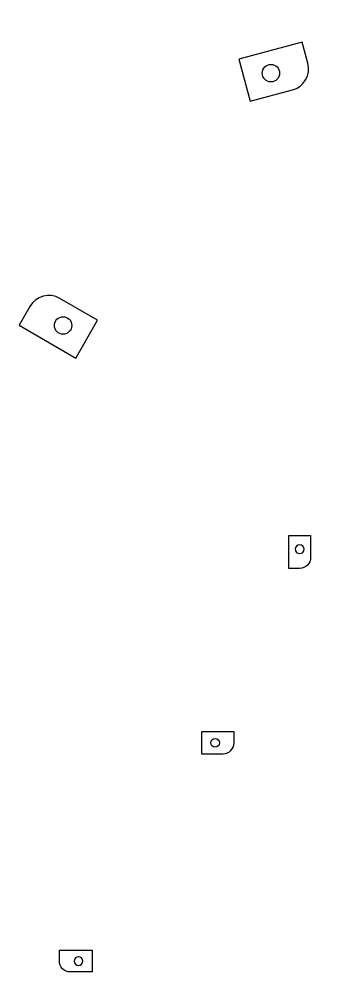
# Model space of a CAD drawing. Header units: millimetres. Extents: x -34 to 534, y 0 to 1747.
import ezdxf

# ---------------------------------------------------------------- set-up
doc = ezdxf.new("R2010")
doc.units = ezdxf.units.MM

# ---------------------------------------------------------------- blocks, each defined once
blk = doc.blocks.new('D')
for p, q in [((60, 40), (0, 40)), ((0, 40), (0, 0)), ((60, 20), (60, 40)), ((0, 0), (40, 0))]:
    blk.add_line(p, q)
blk.add_circle((25, 20), 8)
blk.add_arc((40, 20), 20, -90, 0)
blk = doc.blocks.new('ONE_MIRROR')
at = {"xscale": -1}
blk.add_blockref('D', (0, 0), dxfattribs=at)
blk = doc.blocks.new('MIRROR_ROTATED')
at = {"xscale": -2, "yscale": 2, "rotation": 30}
blk.add_blockref('D', (10, 5), dxfattribs=at)

msp = doc.modelspace()

# ---------------------------------------------------------------- block references
at = {"xscale": -1, "rotation": 45}
msp.add_blockref('MIRROR_ROTATED', (400, 1600), dxfattribs=at)
at = {"yscale": -1}
msp.add_blockref('MIRROR_ROTATED', (100, 1200), dxfattribs=at)
at = {"rotation": 90}
msp.add_blockref('ONE_MIRROR', (500, 800), dxfattribs=at)
at = {"xscale": -1}
msp.add_blockref('ONE_MIRROR', (300, 400), dxfattribs=at)
msp.add_blockref('ONE_MIRROR', (100, 0))

doc.saveas('drawing.dxf')
